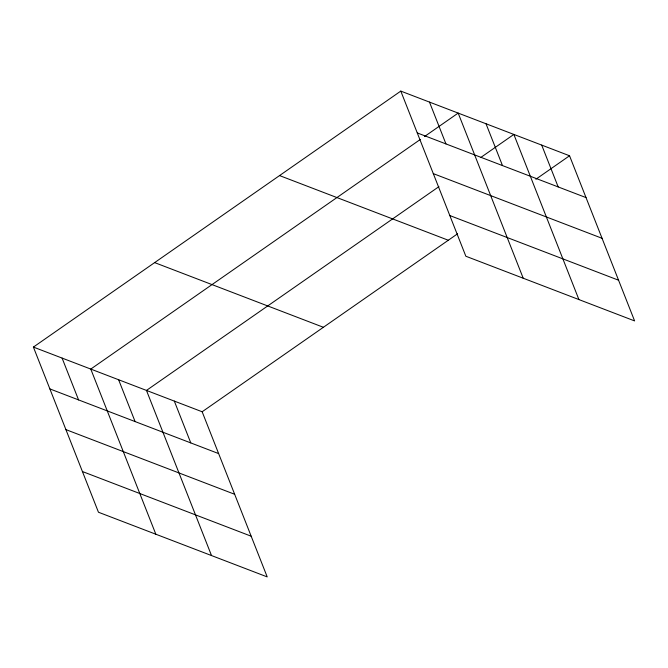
<?xml version="1.0" encoding="UTF-8"?>
<svg xmlns="http://www.w3.org/2000/svg" width="668" height="668" viewBox="0 0 668 668"><rect width="100%" height="100%" fill="white"/><g stroke="black" fill="none" stroke-linecap="round" stroke-linejoin="round"><path stroke-width="1" d="M33.4 347.084L202.153 411.764L267.208 576.901L98.455 512.231L33.4 347.084L400.792 91.098L569.545 155.769L634.6 320.916L465.846 256.236L400.792 91.098M420.281 139.487L90.781 369.078L155.828 534.216M424.489 136.556L458.173 113.084L523.219 278.23M438.926 186.639L146.467 390.421L211.514 555.559M481.027 157.306L513.859 134.427L578.914 299.573M202.153 411.764L457.572 233.792M535.87 179.241L569.545 155.769M417.266 132.924L586.028 197.594M433.298 173.622L602.052 238.292M449.815 215.547L618.568 280.218M279.55 175.575L448.311 240.246M154.642 262.608L323.395 327.287M49.875 388.91L218.628 453.589M65.907 429.607L234.66 494.278M82.423 471.533L251.176 536.204M541.706 145.098L558.181 186.923M486.012 123.755L502.486 165.581M429.482 102.095L445.957 143.921M174.315 401.092L190.789 442.917M118.62 379.75L135.095 421.575M62.091 358.081L78.565 399.907"/></g></svg>
